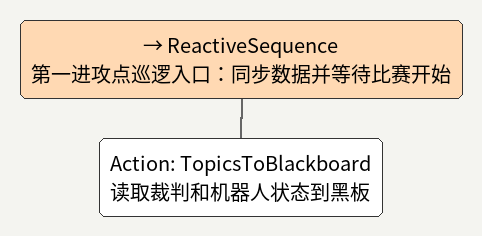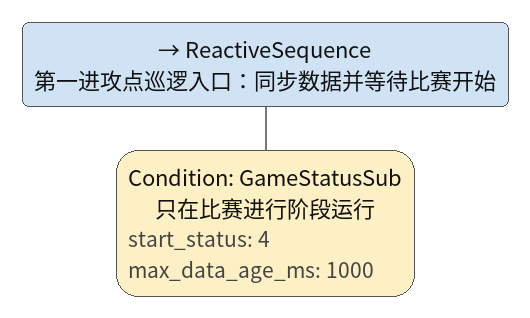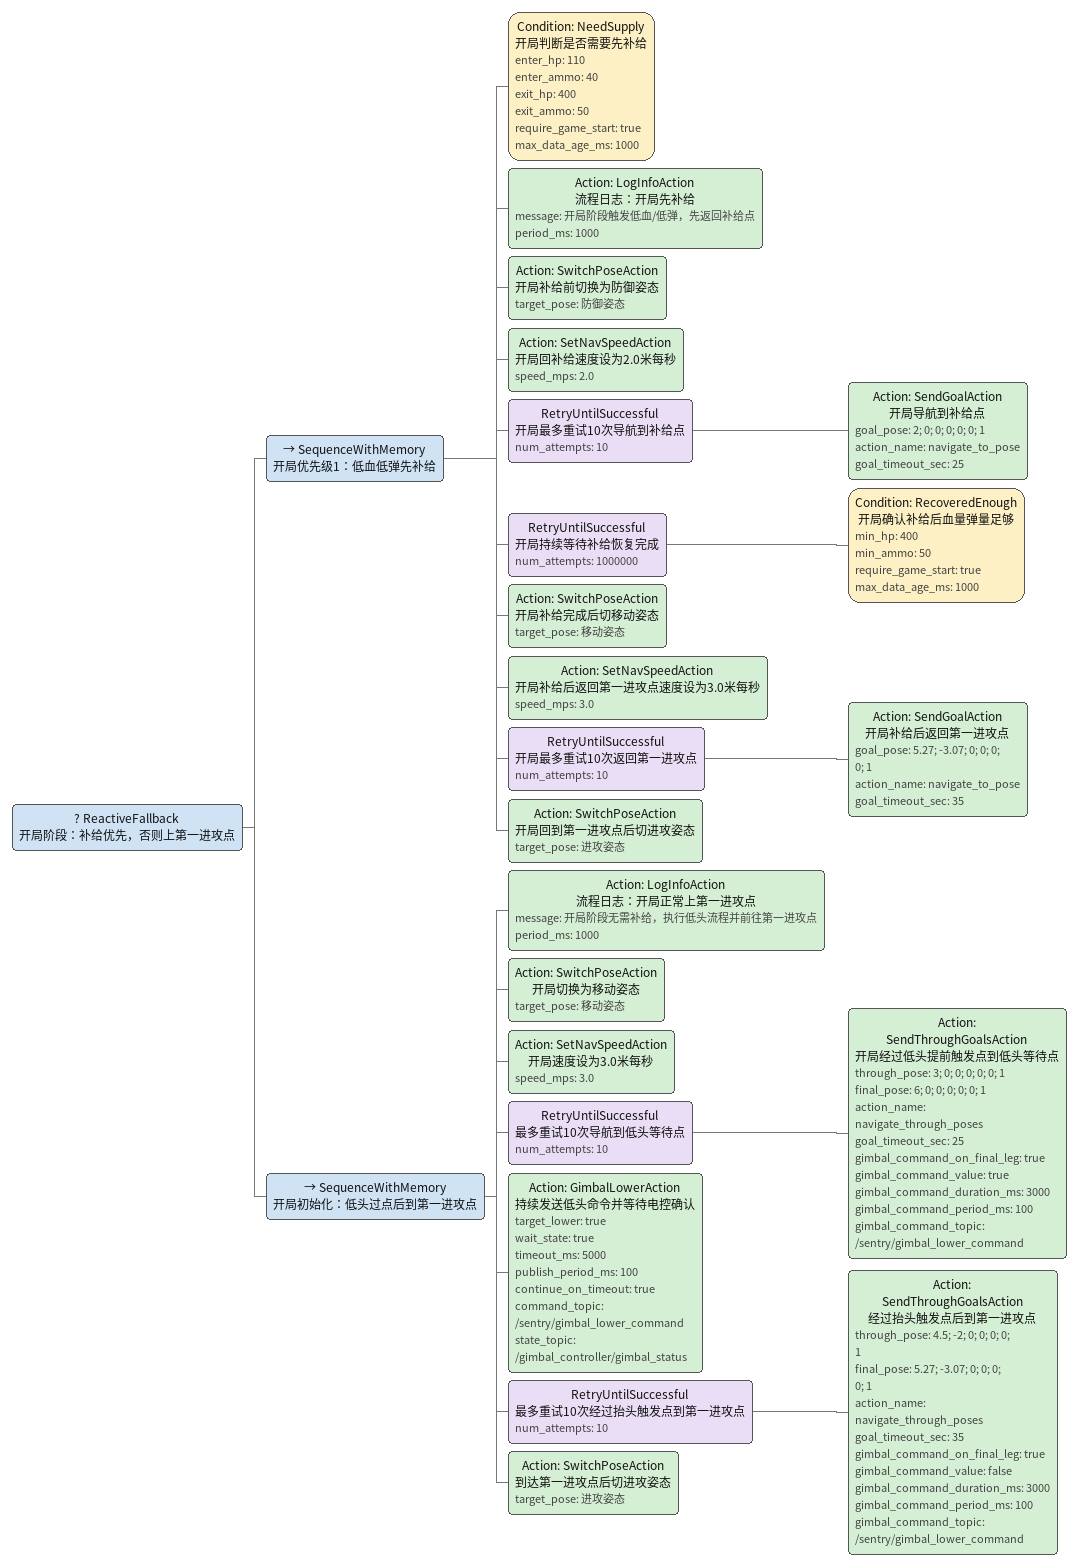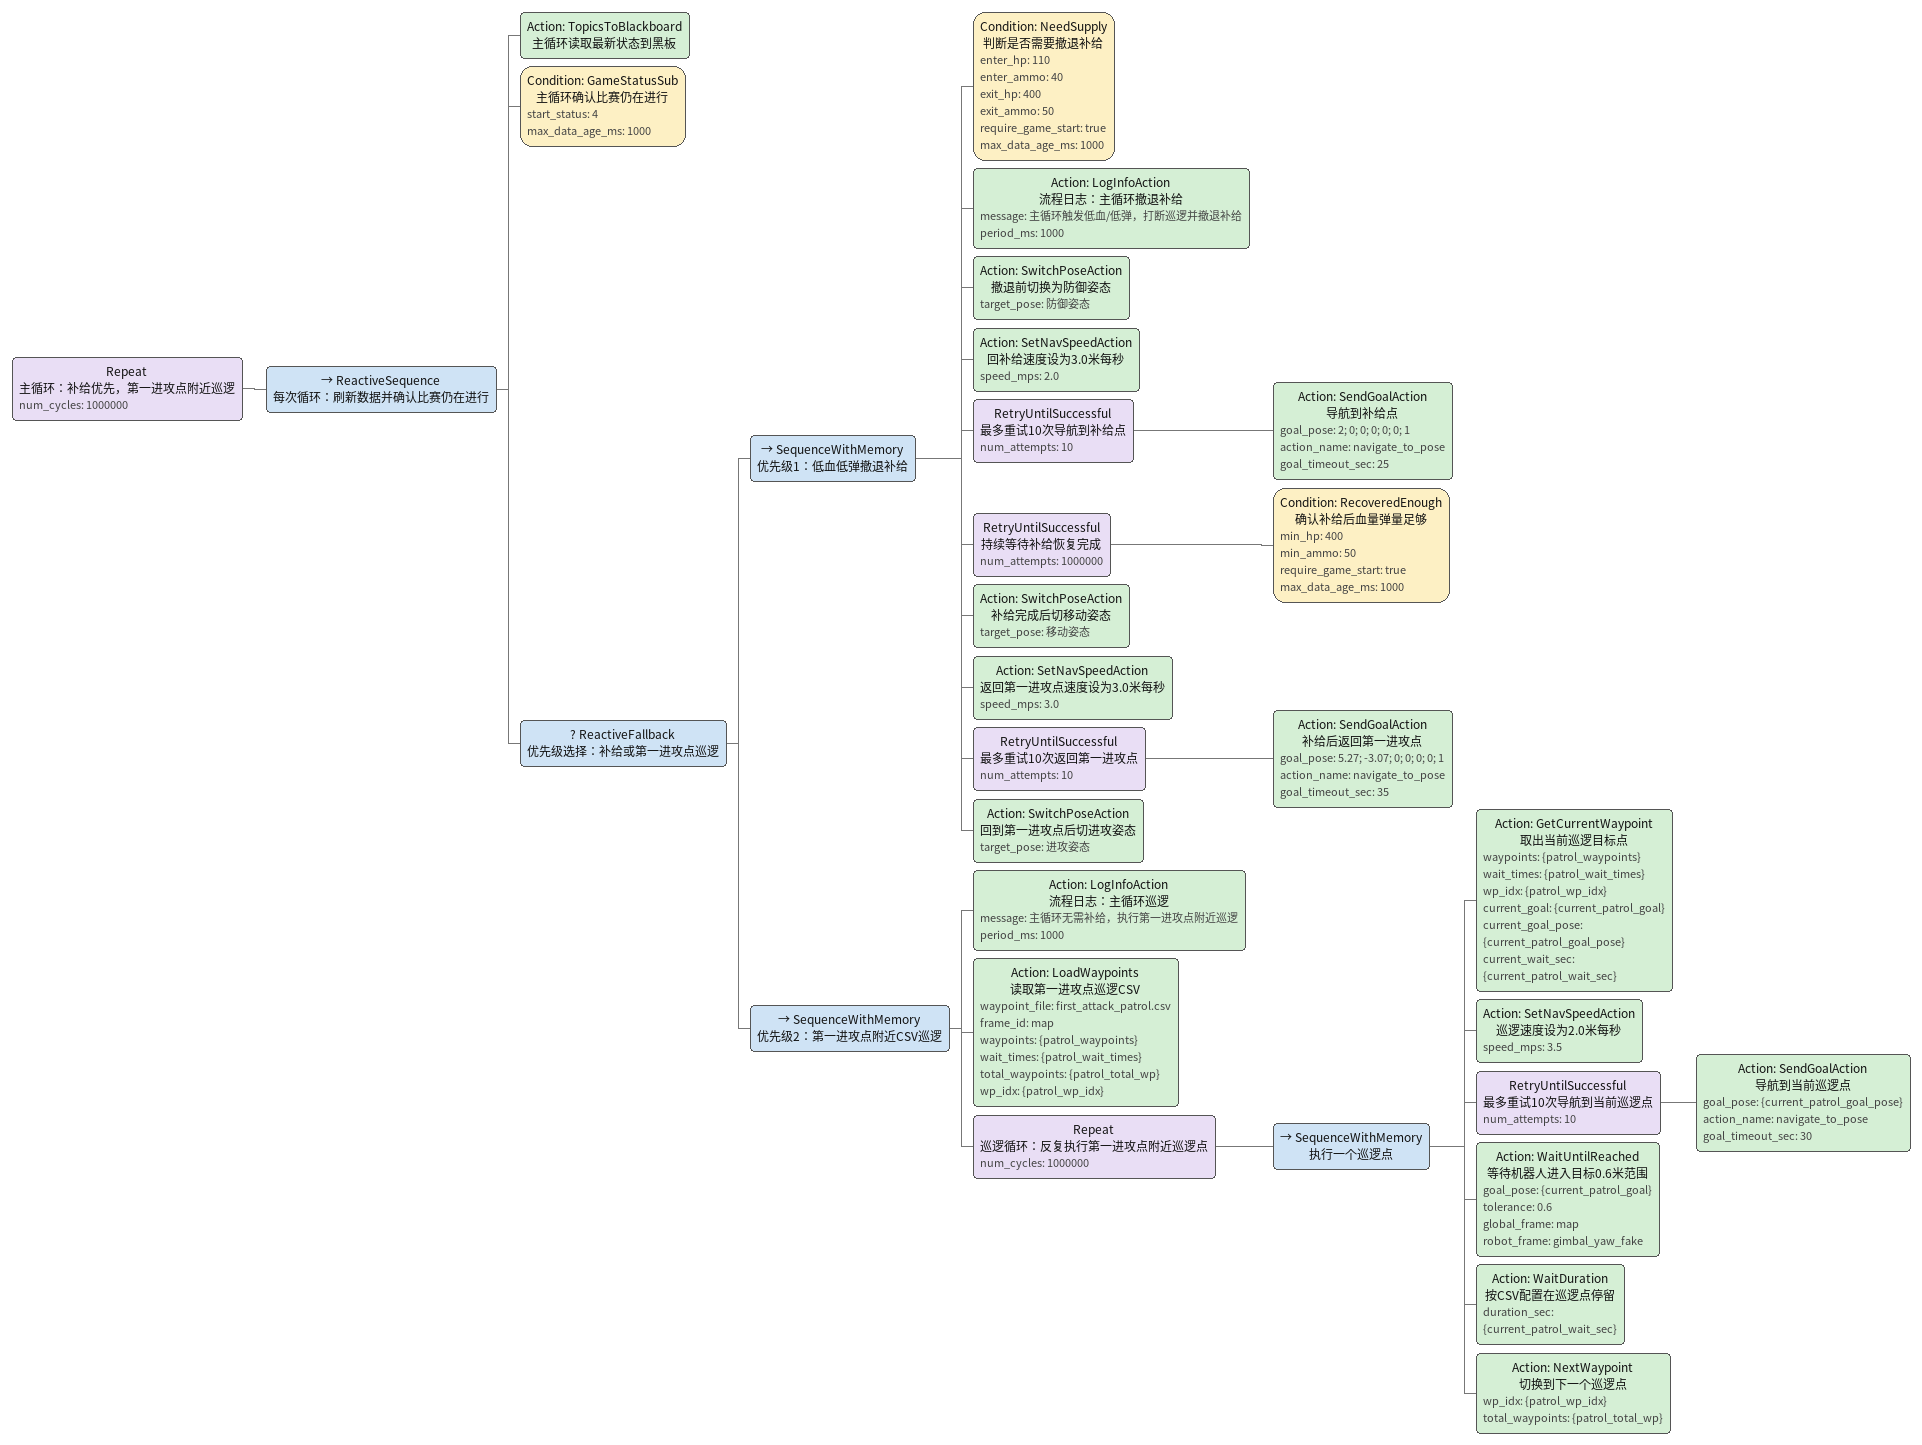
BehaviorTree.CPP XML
<ReactiveSequence name="第一进攻点巡逻入口：同步数据并等待比赛开始">
  <Action ID="TopicsToBlackboard" name="读取裁判和机器人状态到黑板"/>
</ReactiveSequence>

<ReactiveSequence name="第一进攻点巡逻入口：同步数据并等待比赛开始">
  <Condition ID="GameStatusSub" name="只在比赛进行阶段运行" start_status="4" max_data_age_ms="1000"/>
</ReactiveSequence>

<ReactiveFallback name="开局阶段：补给优先，否则上第一进攻点">
  <SequenceWithMemory name="开局优先级1：低血低弹先补给">
    <Condition ID="NeedSupply" name="开局判断是否需要先补给" enter_hp="110" enter_ammo="40" exit_hp="400" exit_ammo="50" require_game_start="true" max_data_age_ms="1000"/>
    <Action ID="LogInfoAction" name="流程日志：开局先补给" message="开局阶段触发低血/低弹，先返回补给点" period_ms="1000"/>
    <Action ID="SwitchPoseAction" name="开局补给前切换为防御姿态" target_pose="防御姿态"/>
    <Action ID="SetNavSpeedAction" name="开局回补给速度设为2.0米每秒" speed_mps="2.0"/>
    <RetryUntilSuccessful name="开局最多重试10次导航到补给点" num_attempts="10">
      <Action ID="SendGoalAction" name="开局导航到补给点" goal_pose="2; 0; 0; 0; 0; 0; 1" action_name="navigate_to_pose" goal_timeout_sec="25"/>
    </RetryUntilSuccessful>
    <RetryUntilSuccessful name="开局持续等待补给恢复完成" num_attempts="1000000">
      <Condition ID="RecoveredEnough" name="开局确认补给后血量弹量足够" min_hp="400" min_ammo="50" require_game_start="true" max_data_age_ms="1000"/>
    </RetryUntilSuccessful>
    <Action ID="SwitchPoseAction" name="开局补给完成后切移动姿态" target_pose="移动姿态"/>
    <Action ID="SetNavSpeedAction" name="开局补给后返回第一进攻点速度设为3.0米每秒" speed_mps="3.0"/>
    <RetryUntilSuccessful name="开局最多重试10次返回第一进攻点" num_attempts="10">
      <Action ID="SendGoalAction" name="开局补给后返回第一进攻点" goal_pose="5.27; -3.07; 0; 0; 0; 0; 1" action_name="navigate_to_pose" goal_timeout_sec="35"/>
    </RetryUntilSuccessful>
    <Action ID="SwitchPoseAction" name="开局回到第一进攻点后切进攻姿态" target_pose="进攻姿态"/>
  </SequenceWithMemory>
  <SequenceWithMemory name="开局初始化：低头过点后到第一进攻点">
  <Action ID="LogInfoAction" name="流程日志：开局正常上第一进攻点" message="开局阶段无需补给，执行低头流程并前往第一进攻点" period_ms="1000"/>
  <Action ID="SwitchPoseAction" name="开局切换为移动姿态" target_pose="移动姿态"/>
  <Action ID="SetNavSpeedAction" name="开局速度设为3.0米每秒" speed_mps="3.0"/>
  <RetryUntilSuccessful name="最多重试10次导航到低头等待点" num_attempts="10">
    <Action ID="SendThroughGoalsAction" name="开局经过低头提前触发点到低头等待点" through_pose="3; 0; 0; 0; 0; 0; 1" final_pose="6; 0; 0; 0; 0; 0; 1" action_name="navigate_through_poses" goal_timeout_sec="25" gimbal_command_on_final_leg="true" gimbal_command_value="true" gimbal_command_duration_ms="3000" gimbal_command_period_ms="100" gimbal_command_topic="/sentry/gimbal_lower_command"/>
  </RetryUntilSuccessful>
  <Action ID="GimbalLowerAction" name="持续发送低头命令并等待电控确认" target_lower="true" wait_state="true" timeout_ms="5000" publish_period_ms="100" continue_on_timeout="true" command_topic="/sentry/gimbal_lower_command" state_topic="/gimbal_controller/gimbal_status"/>
  <RetryUntilSuccessful name="最多重试10次经过抬头触发点到第一进攻点" num_attempts="10">
    <Action ID="SendThroughGoalsAction" name="经过抬头触发点后到第一进攻点" through_pose="4.5; -2; 0; 0; 0; 0; 1" final_pose="5.27; -3.07; 0; 0; 0; 0; 1" action_name="navigate_through_poses" goal_timeout_sec="35" gimbal_command_on_final_leg="true" gimbal_command_value="false" gimbal_command_duration_ms="3000" gimbal_command_period_ms="100" gimbal_command_topic="/sentry/gimbal_lower_command"/>
  </RetryUntilSuccessful>
  <Action ID="SwitchPoseAction" name="到达第一进攻点后切进攻姿态" target_pose="进攻姿态"/>
  </SequenceWithMemory>
</ReactiveFallback>

<Repeat name="主循环：补给优先，第一进攻点附近巡逻" num_cycles="1000000">
  <ReactiveSequence name="每次循环：刷新数据并确认比赛仍在进行">
    <Action ID="TopicsToBlackboard" name="主循环读取最新状态到黑板"/>
    <Condition ID="GameStatusSub" name="主循环确认比赛仍在进行" start_status="4" max_data_age_ms="1000"/>
    <ReactiveFallback name="优先级选择：补给或第一进攻点巡逻">
      <SequenceWithMemory name="优先级1：低血低弹撤退补给">
        <Condition ID="NeedSupply" name="判断是否需要撤退补给" enter_hp="110" enter_ammo="40" exit_hp="400" exit_ammo="50" require_game_start="true" max_data_age_ms="1000"/>
        <Action ID="LogInfoAction" name="流程日志：主循环撤退补给" message="主循环触发低血/低弹，打断巡逻并撤退补给" period_ms="1000"/>
        <Action ID="SwitchPoseAction" name="撤退前切换为防御姿态" target_pose="防御姿态"/>
        <Action ID="SetNavSpeedAction" name="回补给速度设为3.0米每秒" speed_mps="2.0"/>
        <RetryUntilSuccessful name="最多重试10次导航到补给点" num_attempts="10">
          <Action ID="SendGoalAction" name="导航到补给点" goal_pose="2; 0; 0; 0; 0; 0; 1" action_name="navigate_to_pose" goal_timeout_sec="25"/>
        </RetryUntilSuccessful>
        <RetryUntilSuccessful name="持续等待补给恢复完成" num_attempts="1000000">
          <Condition ID="RecoveredEnough" name="确认补给后血量弹量足够" min_hp="400" min_ammo="50" require_game_start="true" max_data_age_ms="1000"/>
        </RetryUntilSuccessful>
        <Action ID="SwitchPoseAction" name="补给完成后切移动姿态" target_pose="移动姿态"/>
        <Action ID="SetNavSpeedAction" name="返回第一进攻点速度设为3.0米每秒" speed_mps="3.0"/>
        <RetryUntilSuccessful name="最多重试10次返回第一进攻点" num_attempts="10">
          <Action ID="SendGoalAction" name="补给后返回第一进攻点" goal_pose="5.27; -3.07; 0; 0; 0; 0; 1" action_name="navigate_to_pose" goal_timeout_sec="35"/>
        </RetryUntilSuccessful>
        <Action ID="SwitchPoseAction" name="回到第一进攻点后切进攻姿态" target_pose="进攻姿态"/>
      </SequenceWithMemory>
      <SequenceWithMemory name="优先级2：第一进攻点附近CSV巡逻">
        <Action ID="LogInfoAction" name="流程日志：主循环巡逻" message="主循环无需补给，执行第一进攻点附近巡逻" period_ms="1000"/>
        <Action ID="LoadWaypoints" name="读取第一进攻点巡逻CSV" waypoint_file="first_attack_patrol.csv" frame_id="map" waypoints="{patrol_waypoints}" wait_times="{patrol_wait_times}" total_waypoints="{patrol_total_wp}" wp_idx="{patrol_wp_idx}"/>
        <Repeat name="巡逻循环：反复执行第一进攻点附近巡逻点" num_cycles="1000000">
          <SequenceWithMemory name="执行一个巡逻点">
            <Action ID="GetCurrentWaypoint" name="取出当前巡逻目标点" waypoints="{patrol_waypoints}" wait_times="{patrol_wait_times}" wp_idx="{patrol_wp_idx}" current_goal="{current_patrol_goal}" current_goal_pose="{current_patrol_goal_pose}" current_wait_sec="{current_patrol_wait_sec}"/>
            <Action ID="SetNavSpeedAction" name="巡逻速度设为2.0米每秒" speed_mps="3.5"/>
            <RetryUntilSuccessful name="最多重试10次导航到当前巡逻点" num_attempts="10">
              <Action ID="SendGoalAction" name="导航到当前巡逻点" goal_pose="{current_patrol_goal_pose}" action_name="navigate_to_pose" goal_timeout_sec="30"/>
            </RetryUntilSuccessful>
            <Action ID="WaitUntilReached" name="等待机器人进入目标0.6米范围" goal_pose="{current_patrol_goal}" tolerance="0.6" global_frame="map" robot_frame="gimbal_yaw_fake"/>
            <Action ID="WaitDuration" name="按CSV配置在巡逻点停留" duration_sec="{current_patrol_wait_sec}"/>
            <Action ID="NextWaypoint" name="切换到下一个巡逻点" wp_idx="{patrol_wp_idx}" total_waypoints="{patrol_total_wp}"/>
          </SequenceWithMemory>
        </Repeat>
      </SequenceWithMemory>
    </ReactiveFallback>
  </ReactiveSequence>
</Repeat>
